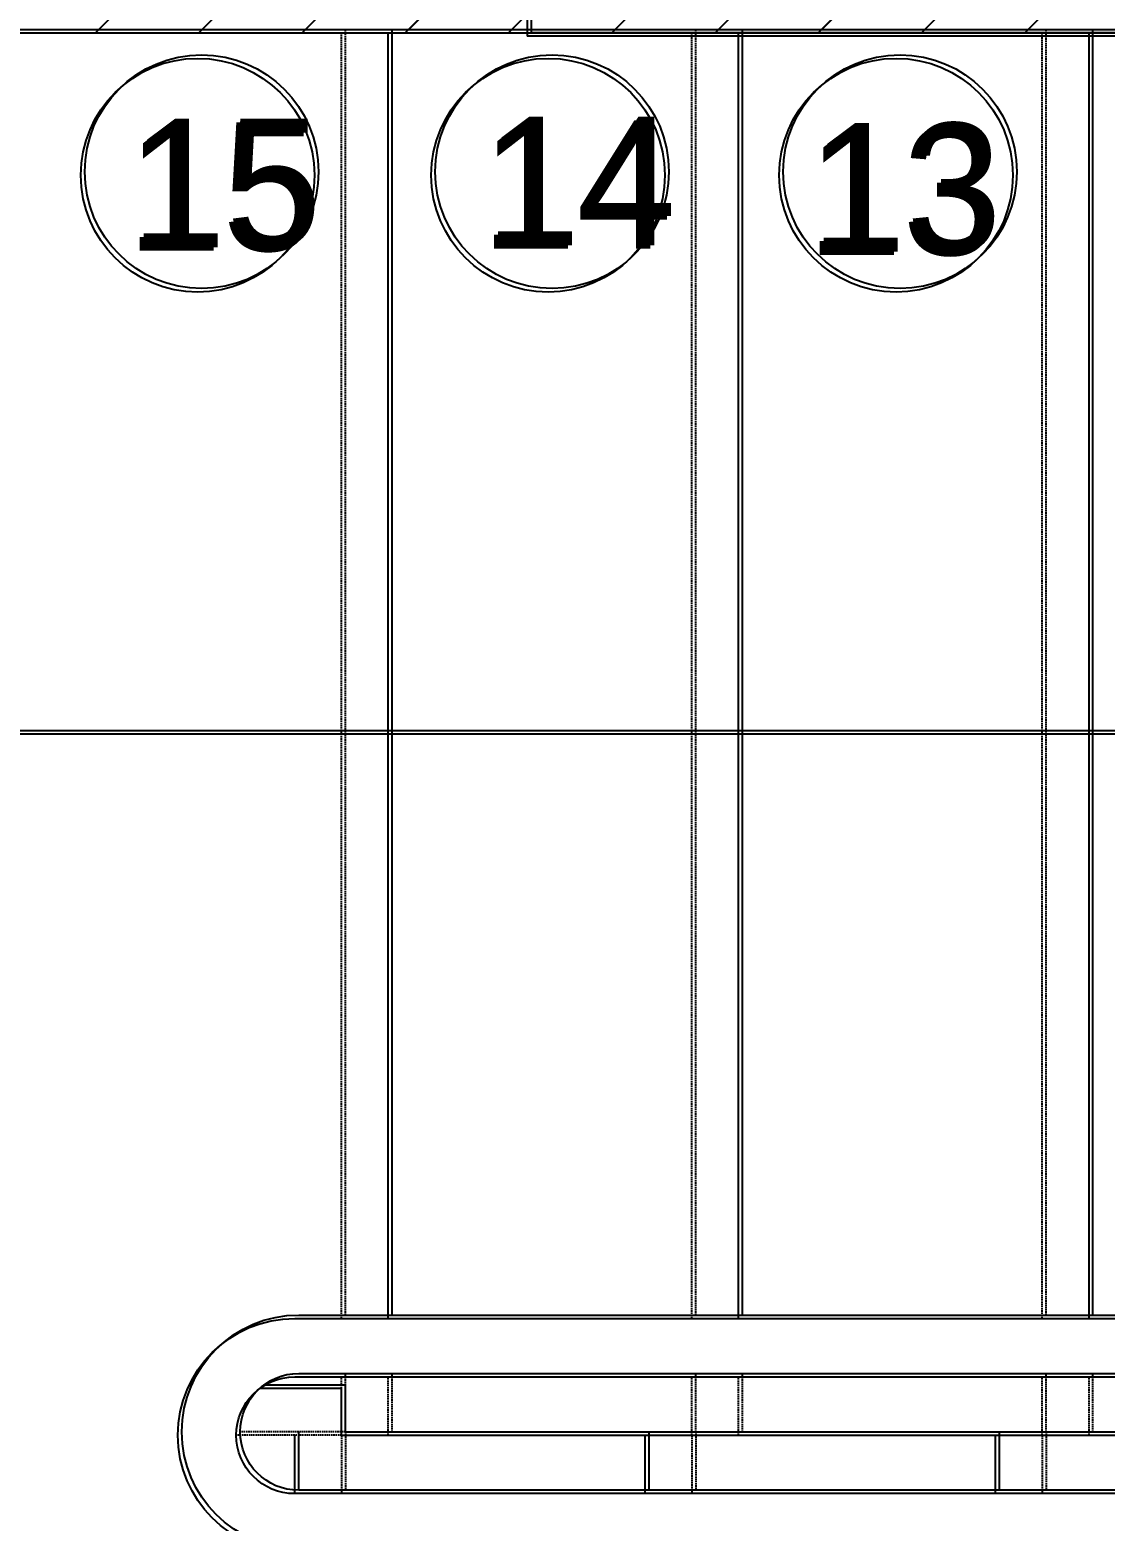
# Model space of a CAD drawing. Header units: inches. Extents: x 4821 to 127877, y 58012 to 433683.
# Drawn here: x 34512 to 35433, y 230661 to 231937 of the extents above; entities that cross this region are included whole.
import ezdxf
from ezdxf.xclip import XClip

# ---------------------------------------------------------------- set-up
doc = ezdxf.new("R2010")
doc.units = ezdxf.units.IN
doc.header["$MEASUREMENT"] = 0
doc.header["$XCLIPFRAME"] = 2
doc.linetypes.add('HIDDEN', pattern=[9.525, 6.35, -3.175])
for name, color, linetype in [('A-DETL', 1, 'Continuous'), ('A-HND', 40, 'Continuous'), ('A-STP', 11, 'Continuous'), ('A-STP-HID', 191, 'HIDDEN'), ('A-WAL-CMU', 7, 'Continuous'), ('COL GROUND$0$Cloums$0$A-COL-HAT', 8, 'Continuous'), ('COL GROUND$0$Cloums$0$A-COL-RFC', 210, 'Continuous')]:
    doc.layers.add(name, color=color, linetype=linetype)
doc.styles.add('Xarab', font='xarab.shx')

# ---------------------------------------------------------------- blocks, each defined once
blk = doc.blocks.new('COL GROUND')
at = {"layer": 'COL GROUND$0$Cloums$0$A-COL-HAT'}
h = blk.add_hatch(dxfattribs=at)
h.set_pattern_fill('ANSI31', color=256, scale=500)
h.set_pattern_definition([(45, (-66684.064, -49806.79), (-44.19417, 44.19417), [])])
h.paths.add_polyline_path([(-53697.7, -21674.9), (-53697.7, -19624.9), (-57497.7, -19624.9), (-57497.7, -21674.9), (-57797.7, -21674.9), (-57797.7, -21668.8), (-57795.6, -16624.9), (-50247.7, -16624.9), (-50247.7, -19574.9), (-50547.7, -19574.9), (-50547.7, -16924.9), (-57495.5, -16924.9), (-57497.7, -19324.9), (-53397.7, -19324.9), (-53397.7, -21674.9)])
at = {"layer": 'COL GROUND$0$Cloums$0$A-COL-RFC', "linetype": 'Continuous', "elevation": 0}
blk.add_lwpolyline([(-57797.7, -21674.9), (-57797.7, -16625), (-57503.6, -16624.9), (-50247.7, -16624.9), (-50247.7, -19574.9), (-50547.7, -19574.9), (-50547.7, -16924.9), (-57497.7, -16924.9), (-57497.7, -19324.9), (-53397.7, -19324.9), (-53397.7, -21674.9), (-53697.7, -21674.9), (-53697.7, -19624.9), (-57497.7, -19624.9), (-57497.7, -21674.9), (-57797.7, -21674.9)], dxfattribs=at)
blk = doc.blocks.new('FIRST SLAB EDGE')
at = {"layer": 'A-WAL-CMU'}
for p in [(1198806.4, -1721438.6), (1195572.3, -1721738.6)]:
    blk.add_line(p, (1198806.4, -1721738.6), dxfattribs=at)

msp = doc.modelspace()

# ---------------------------------------------------------------- linework, layer by layer
at = {"layer": 'A-DETL'}
for points in [[(35718.9, 231334.4), (34139, 231334.4), (34139, 230134.4), (38678.9, 230134.4)], [(35722.3, 231337.3), (34142.4, 231337.3), (34142.4, 230137.3), (38682.3, 230137.3)]]:
    msp.add_lwpolyline(points, dxfattribs=at)
at = {"layer": 'A-HND', "ltscale": 0.2}
for points in [[(35953.3, 230834.4), (38978.9, 230834.4, -1), (38978.9, 230634.4), (34738.9, 230634.4, -1), (34738.9, 230834.4), (35912.5, 230834.4)], [(35956.7, 230837.3), (38982.3, 230837.3, -1), (38982.3, 230637.3), (34742.3, 230637.3, -1), (34742.3, 230837.3), (35915.9, 230837.3)], [(35953.3, 230784.4), (38978.9, 230784.4, -1), (38978.9, 230684.4), (34738.9, 230684.4, -1), (34738.9, 230784.4), (35912.5, 230784.4)], [(35956.7, 230787.3), (38982.3, 230787.3, -1), (38982.3, 230687.3), (34742.3, 230687.3, -1), (34742.3, 230787.3), (35915.9, 230787.3)]]:
    msp.add_lwpolyline(points, format="xyb", dxfattribs=at)
at = {"layer": 'A-STP', "ltscale": 0.2}
for p, q in [((34738.9, 230684.4), (34738.9, 230734.4)), ((34742.3, 230687.3), (34742.3, 230737.3)), ((34778.9, 230734.4), (39018.9, 230734.4)), ((34782.3, 230737.3), (39022.3, 230737.3)), ((35038.9, 230684.4), (35038.9, 230734.4)), ((35042.3, 230687.3), (35042.3, 230737.3)), ((35338.9, 230684.4), (35338.9, 230734.4)), ((35342.3, 230687.3), (35342.3, 230737.3))]:
    msp.add_line(p, q, dxfattribs=at)
for points in [[(34782.3, 230737.3), (34782.3, 230777.3), (34712.3, 230777.3)], [(34778.9, 230734.4), (34778.9, 230774.4), (34708.9, 230774.4)]]:
    msp.add_lwpolyline(points, dxfattribs=at)
at = {"layer": 'A-STP-HID', "color": 8, "ltscale": 0.2}
for p, q in [((34778.9, 230834.4), (34778.9, 231934.4)), ((34782.3, 230837.3), (34782.3, 231937.3)), ((35078.9, 230834.4), (35078.9, 231934.4)), ((35082.3, 230837.3), (35082.3, 231937.3)), ((35378.9, 230834.4), (35378.9, 231934.4)), ((35382.3, 230837.3), (35382.3, 231937.3))]:
    msp.add_line(p, q, dxfattribs=at)
at = {"layer": 'A-STP-HID', "color": 8, "linetype": 'Continuous', "ltscale": 0.2}
for p, q in [((34818.9, 230834.4), (34818.9, 231934.4)), ((34822.3, 230837.3), (34822.3, 231937.3)), ((35118.9, 230834.4), (35118.9, 231934.4)), ((35122.3, 230837.3), (35122.3, 231937.3)), ((35418.9, 230834.4), (35418.9, 231934.4)), ((35422.3, 230837.3), (35422.3, 231937.3))]:
    msp.add_line(p, q, dxfattribs=at)
at = {"layer": 'A-STP-HID', "ltscale": 0.2}
for p, q in [((34778.9, 230734.4), (34778.9, 230784.4)), ((34782.3, 230737.3), (34782.3, 230787.3)), ((34818.9, 230734.4), (34818.9, 230784.4)), ((34822.3, 230737.3), (34822.3, 230787.3)), ((35078.9, 230734.4), (35078.9, 230784.4)), ((35082.3, 230737.3), (35082.3, 230787.3)), ((35118.9, 230734.4), (35118.9, 230784.4)), ((35122.3, 230737.3), (35122.3, 230787.3)), ((35378.9, 230734.4), (35378.9, 230784.4)), ((35382.3, 230737.3), (35382.3, 230787.3)), ((35418.9, 230734.4), (35418.9, 230784.4)), ((35422.3, 230737.3), (35422.3, 230787.3)), ((34778.9, 230734.4), (34688.9, 230734.4)), ((34782.3, 230737.3), (34692.3, 230737.3)), ((34778.9, 230734.4), (34778.9, 230684.4)), ((34782.3, 230737.3), (34782.3, 230687.3)), ((35078.9, 230734.4), (35078.9, 230684.4)), ((35082.3, 230737.3), (35082.3, 230687.3)), ((35378.9, 230734.4), (35378.9, 230684.4)), ((35382.3, 230737.3), (35382.3, 230687.3))]:
    msp.add_line(p, q, dxfattribs=at)
at = {"layer": 'A-STP-HID', "color": 8, "linetype": 'Continuous', "ltscale": 0.2}
for centre in [(34659.2, 231815.9), (34959.2, 231815.9), (35257.1, 231815.9), (34655.8, 231812.9), (34955.8, 231812.9), (35253.7, 231812.9)]:
    msp.add_circle(centre, 100, dxfattribs=at)
at = {"layer": 'A-WAL-CMU'}
msp.add_line((40329.4, 231934.4), (33374.7, 231934.4), dxfattribs=at)

# ---------------------------------------------------------------- block references
for p in [(90875.1, 248862.2, 0), (90871.7, 248859.3, 0)]:
    msp.add_blockref('COL GROUND', p, dxfattribs=at)
ref = msp.add_blockref('FIRST SLAB EDGE', (1233747.6, 1953673.5), dxfattribs=dict(at, xscale=-1))
XClip(ref).set_block_clipping_path([(1196236.1121028436, -1729554.8924368375), (1201281.1159926755, -1720979.7328682605)])
ref = msp.add_blockref('FIRST SLAB EDGE', (1233744.2, 1953670.5), dxfattribs=dict(at, xscale=-1))
XClip(ref).set_block_clipping_path([(1196236.1121028436, -1729554.8924368375), (1201281.1159926755, -1720979.7328682605)])

# ---------------------------------------------------------------- texts
at = {"layer": 'A-STP-HID', "color": 8, "linetype": 'Continuous', "ltscale": 0.2, "style": 'Xarab'}
for s, p in [('14', (34901.6, 231753)), ('15', (34594.9, 231748.2)), ('15', (34598.3, 231751.2)), ('14', (34898.2, 231750)), ('13', (35177.2, 231744.6)), ('13', (35180.6, 231747.6))]:
    msp.add_text(s, height=110, dxfattribs=at).set_placement(p)

doc.saveas('drawing.dxf')
